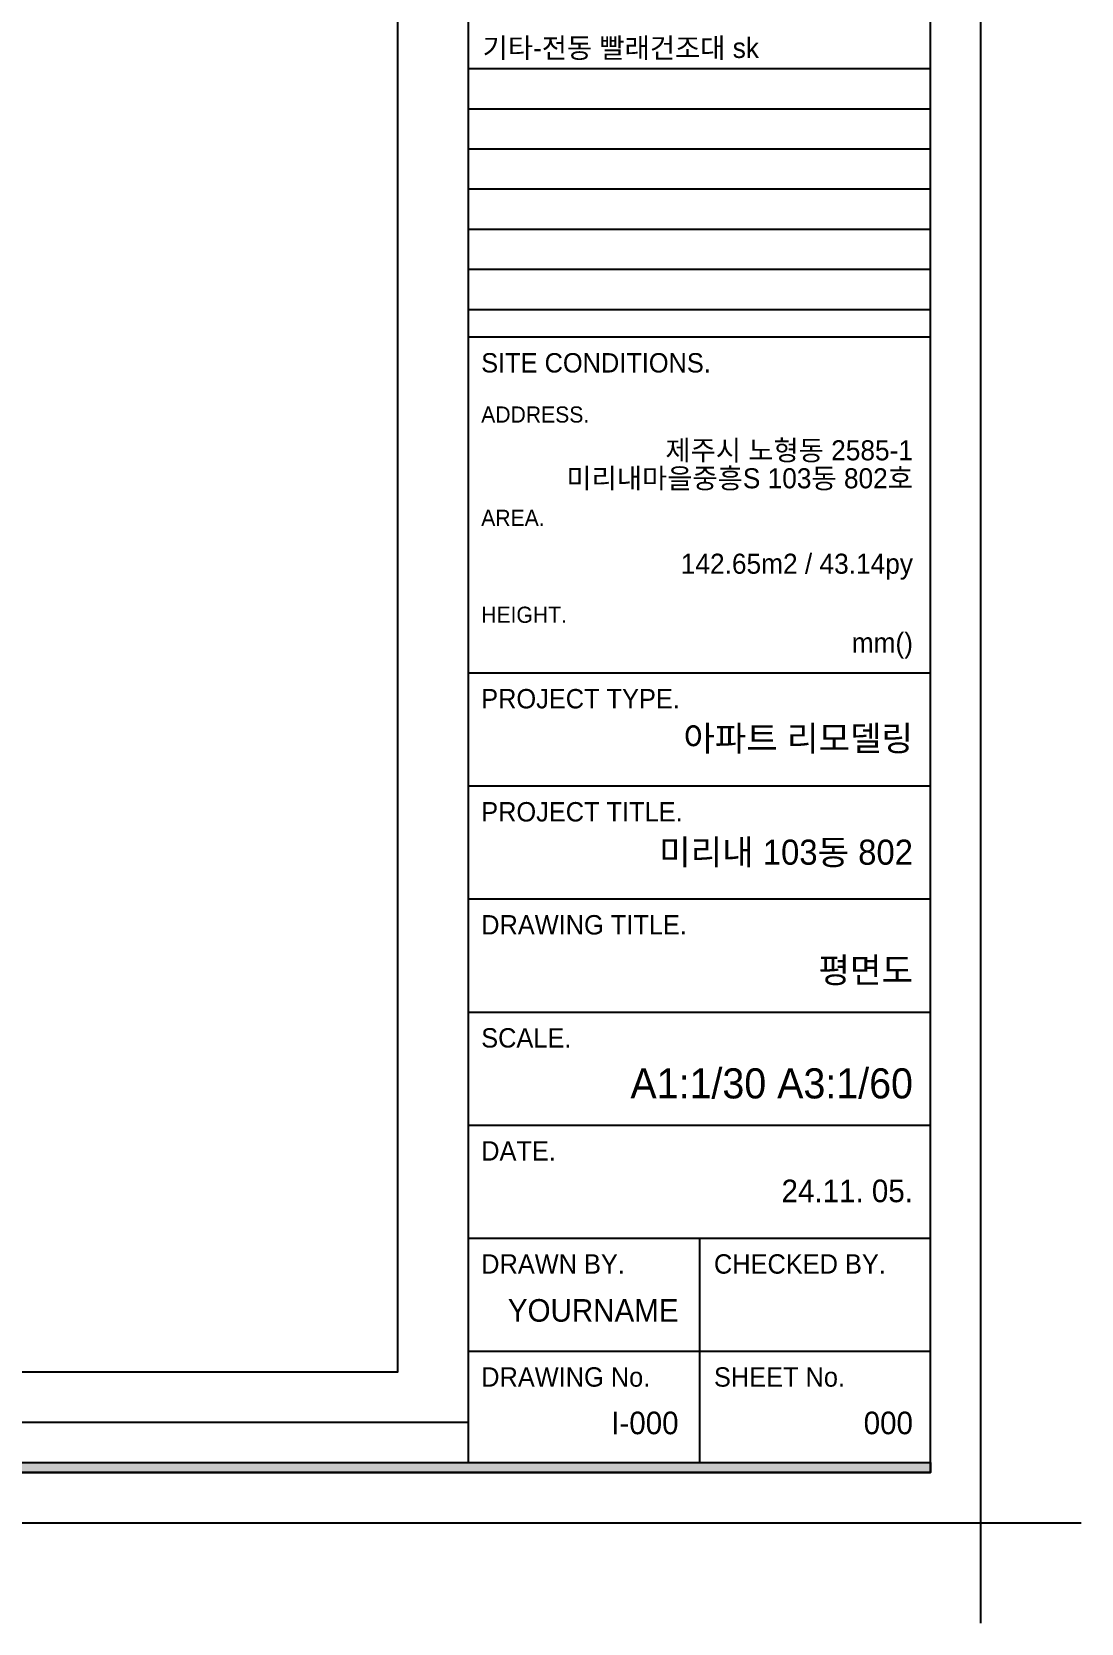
# Model space of a CAD drawing. Header units: millimetres. Extents: x 217202 to 745838, y -6815 to 171372.
# Drawn here: x 276470 to 282742, y 57230 to 66743 of the extents above; entities that cross this region are included whole.
import ezdxf
from ezdxf.enums import TextEntityAlignment as Align

# ---------------------------------------------------------------- set-up
doc = ezdxf.new("R2010")
doc.units = ezdxf.units.MM
doc.layers.get('DEFPOINTS').update_dxf_attribs({"color": 248})
for name, color, linetype in [('0-ELC TEXT', 7, 'Continuous'), ('FORM(YOURNAME)-1', 1, 'Continuous'), ('FORM(YOURNAME)-11', 1, 'Continuous')]:
    doc.layers.add(name, color=color, linetype=linetype)
doc.styles.add('YOURNAME', font='HY울릉도M.TTF')
doc.styles.add('코레일둥고', font='Korail_Round_Gothic_Medium.ttf')

# ---------------------------------------------------------------- blocks, each defined once
blk = doc.blocks.new('FORM-ELEVATION')
at = {"layer": 'FORM(YOURNAME)-11'}
h = blk.add_hatch(color=256, dxfattribs=at)
h.dxf.hatch_style = 1
h.paths.add_polyline_path([(-10309, 35708), (71691, 35708), (71691, 35508), (-10309, 35508)])
h.paths.add_polyline_path([(-10309, -21492), (71691, -21492), (71691, -21692), (-10309, -21692)])
at = {"layer": 'DEFPOINTS', "color": 158}
for p, q in [((62481, 35508), (62481, -21492)), ((62481, 6286), (71691, 6286)), ((62481, 5486), (71691, 5486)), ((62481, 4686), (71691, 4686)), ((62481, 3886), (71691, 3886)), ((62481, 3086), (71691, 3086)), ((62481, 2286), (71691, 2286)), ((62481, 1486), (71691, 1486)), ((62481, -20692), (-10309, -20692))]:
    blk.add_line(p, q, dxfattribs=at)
for points in [[(-10309, -21692), (71691, -21692), (71691, 35708), (-10309, 35708)], [(-8309, 33708), (61071, 33708), (61071, -19692), (-8309, -19692)]]:
    blk.add_lwpolyline(points, close=True, dxfattribs=at)
at = {"layer": 'DEFPOINTS', "color": 1}
blk.add_lwpolyline([(72691, -24692), (72691, -22692), (74691, -22692)], dxfattribs=at)
at = {"layer": 'FORM(YOURNAME)-11', "color": 14}
for p, q in [((62481, 937), (71691, 937)), ((62481, -5756), (71691, -5756)), ((62481, -8009), (71691, -8009)), ((62481, -10261), (71691, -10261)), ((62481, -12514), (71691, -12514)), ((62481, -14766), (71691, -14766)), ((62481, -17019), (71691, -17019)), ((67086, -17019), (67086, -21492)), ((62481, -19271), (71691, -19271))]:
    blk.add_line(p, q, dxfattribs=at)
at = {"layer": 'FORM(YOURNAME)-11', "color": 250}
blk.add_lwpolyline([(-11309, -22692), (72691, -22692), (72691, 36708), (-11309, 36708)], close=True, dxfattribs=at)
at = {"layer": 'FORM(YOURNAME)-11'}
blk.add_lwpolyline([(-10309, -21492), (71691, -21492), (71691, -21692), (-10309, -21692)], close=True, dxfattribs=at)
at = {"layer": 'FORM(YOURNAME)-11', "color": 14, "style": 'YOURNAME'}
for s, height, p in [('SITE CONDITIONS.', 386.14, (62739, 422)), ('PROJECT TYPE.', 386.14, (62739, -6271)), ('PROJECT TITLE.', 386.14, (62739, -8524)), ('DRAWING TITLE.', 386.14, (62739, -10776)), ('SCALE.', 386.1, (62739, -13029)), ('DATE.', 386.1, (62739, -15281)), ('DRAWN BY.', 386.1, (62739, -17534)), ('CHECKED BY.', 386.14, (67376, -17534)), ('DRAWING No.', 386.14, (62739, -19786)), ('SHEET No.', 386.1, (67376, -19786))]:
    blk.add_text(s, height=height, dxfattribs=at).set_placement(p, align=Align.MIDDLE_LEFT)
at = {"layer": 'FORM(YOURNAME)-11', "color": 251, "style": 'YOURNAME'}
for s, p in [('ADDRESS.', (62739, -608)), ('AREA.', (62739, -2667)), ('HEIGHT.', (62739, -4598))]:
    blk.add_text(s, height=321.8, dxfattribs=at).set_placement(p, align=Align.MIDDLE_LEFT)
at = {"layer": 'FORM(YOURNAME)-11', "color": 3, "style": 'YOURNAME'}
for tag, height, p in [('1', 450, (71041, -1219)), ('2', 450, (71041, -1863)), ('3', 450, (71041, -3150)), ('4', 450, (71041, -5081)), ('5', 515, (71041, -7398)), ('6', 515, (71041, -9650)), ('7', 515, (71041, -11903)), ('8', 515, (71041, -14155)), ('9', 515, (71041, -16408)), ('10', 515, (66791, -18596)), ('11', 515, (71041, -18660)), ('12', 515, (66791, -20848)), ('13', 515, (71041, -20848))]:
    blk.add_attdef(tag, text='', height=height, dxfattribs=at).set_placement(p, align=Align.MIDDLE_RIGHT)

msp = doc.modelspace()

# ---------------------------------------------------------------- block references
at = {"layer": 'FORM(YOURNAME)-1'}
ref = msp.add_blockref('FORM-ELEVATION', (260334.4, 64637.5), dxfattribs=dict(at, xscale=0.3, yscale=0.3, zscale=0.3))
ref.add_attrib('12', 'I-000', dxfattribs={"layer": 'FORM(YOURNAME)-11', "color": 3, "height": 135, "style": 'YOURNAME'}).set_placement((280335.8, 58426.9), align=Align.MIDDLE_RIGHT)
ref.add_attrib('13', '000', dxfattribs={"layer": 'FORM(YOURNAME)-11', "color": 3, "height": 135, "style": 'YOURNAME'}).set_placement((281736.6, 58426.9), align=Align.MIDDLE_RIGHT)
ref.add_attrib('10', 'YOURNAME', dxfattribs={"layer": 'FORM(YOURNAME)-11', "color": 3, "height": 135, "style": 'YOURNAME'}).set_placement((280335.8, 59099.6), align=Align.MIDDLE_RIGHT)
ref.add_attrib('9', '24.11. 05.', dxfattribs={"layer": 'FORM(YOURNAME)-11', "color": 3, "height": 135, "style": 'YOURNAME'}).set_placement((281736.6, 59813.9), align=Align.MIDDLE_RIGHT)
ref.add_attrib('8', 'A1:1/30 A3:1/60', dxfattribs={"layer": 'FORM(YOURNAME)-11', "color": 3, "height": 180, "style": 'YOURNAME'}).set_placement((281736.6, 60456.8), align=Align.MIDDLE_RIGHT)
ref.add_attrib('7', '평면도', dxfattribs={"layer": 'FORM(YOURNAME)-11', "color": 3, "height": 150, "style": 'YOURNAME'}).set_placement((281736.6, 61133.3), align=Align.MIDDLE_RIGHT)
ref.add_attrib('6', '미리내 103동 802', dxfattribs={"layer": 'FORM(YOURNAME)-11', "color": 3, "height": 150, "style": 'YOURNAME'}).set_placement((281736.6, 61838.8), align=Align.MIDDLE_RIGHT)
ref.add_attrib('5', '아파트 리모델링', dxfattribs={"layer": 'FORM(YOURNAME)-11', "color": 3, "height": 150, "style": 'YOURNAME'}).set_placement((281736.6, 62519.5), align=Align.MIDDLE_RIGHT)
ref.add_attrib('1', '제주시 노형동 2585-1', dxfattribs={"layer": 'FORM(YOURNAME)-11', "color": 3, "height": 120, "style": 'YOURNAME'}).set_placement((281736.6, 64241.1), align=Align.MIDDLE_RIGHT)
ref.add_attrib('2', '미리내마을중흥S 103동 802호', dxfattribs={"layer": 'FORM(YOURNAME)-11', "color": 3, "height": 120, "style": 'YOURNAME'}).set_placement((281736.6, 64073.8), align=Align.MIDDLE_RIGHT)
ref.add_attrib('3', '142.65m2 / 43.14py', dxfattribs={"layer": 'FORM(YOURNAME)-11', "color": 3, "height": 120, "style": 'YOURNAME'}).set_placement((281736.6, 63563.2), align=Align.MIDDLE_RIGHT)
ref.add_attrib('4', 'mm()', dxfattribs={"layer": 'FORM(YOURNAME)-11', "color": 3, "height": 120, "style": 'YOURNAME'}).set_placement((281736.6, 63090.8), align=Align.MIDDLE_RIGHT)

# ---------------------------------------------------------------- texts
at = {"layer": '0-ELC TEXT', "style": '코레일둥고'}
msp.add_text('기타-전동 빨래건조대 sk', height=120, dxfattribs=at).set_placement((279164.5, 66586.5))

doc.saveas('drawing.dxf')
